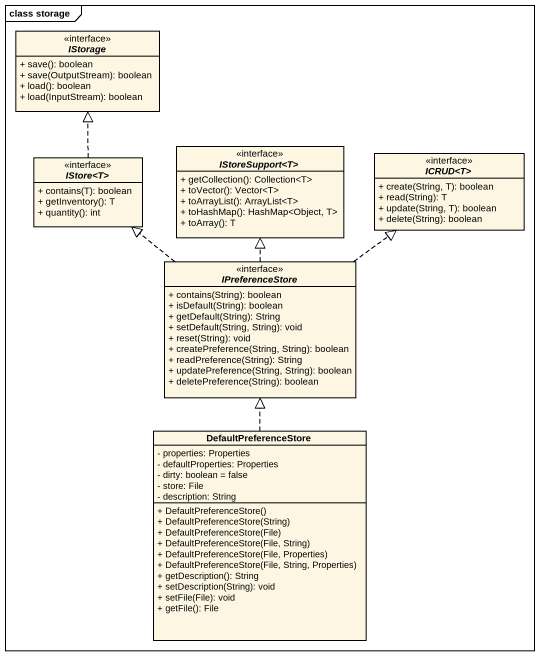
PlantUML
@startuml
mainframe class storage
hide circle
hide empty members
skinparam classAttributeIconSize 0
interface IStorage <<interface>> {
  + save(): boolean
  + save(OutputStream): boolean
  + load(): boolean
  + load(InputStream): boolean
}
interface "IStore<T>" as IStore_T <<interface>> {
  + contains(T): boolean
  + getInventory(): T
  + quantity(): int
}
interface "IStoreSupport<T>" as IStoreSupport_T <<interface>> {
  + getCollection(): Collection<T>
  + toVector(): Vector<T>
  + toArrayList(): ArrayList<T>
  + toHashMap(): HashMap<Object, T>
  + toArray(): T
}
interface "ICRUD<T>" as ICRUD_T <<interface>> {
  + create(String, T): boolean
  + read(String): T
  + update(String, T): boolean
  + delete(String): boolean
}
interface IPreferenceStore <<interface>> {
  + contains(String): boolean
  + isDefault(String): boolean
  + getDefault(String): String
  + setDefault(String, String): void
  + reset(String): void
  + createPreference(String, String): boolean
  + readPreference(String): String
  + updatePreference(String, String): boolean
  + deletePreference(String): boolean
}
class DefaultPreferenceStore {
  - properties: Properties
  - defaultProperties: Properties
  - dirty: boolean = false
  - store: File
  - description: String
  + DefaultPreferenceStore()
  + DefaultPreferenceStore(String)
  + DefaultPreferenceStore(File)
  + DefaultPreferenceStore(File, String)
  + DefaultPreferenceStore(File, Properties)
  + DefaultPreferenceStore(File, String, Properties)
  + getDescription(): String
  + setDescription(String): void
  + setFile(File): void
  + getFile(): File
}
IStore_T .up.|> IStorage
IPreferenceStore .up.|> IStore_T
IPreferenceStore .up.|> IStoreSupport_T
IPreferenceStore .up.|> ICRUD_T
DefaultPreferenceStore .up.|> IPreferenceStore
@enduml
